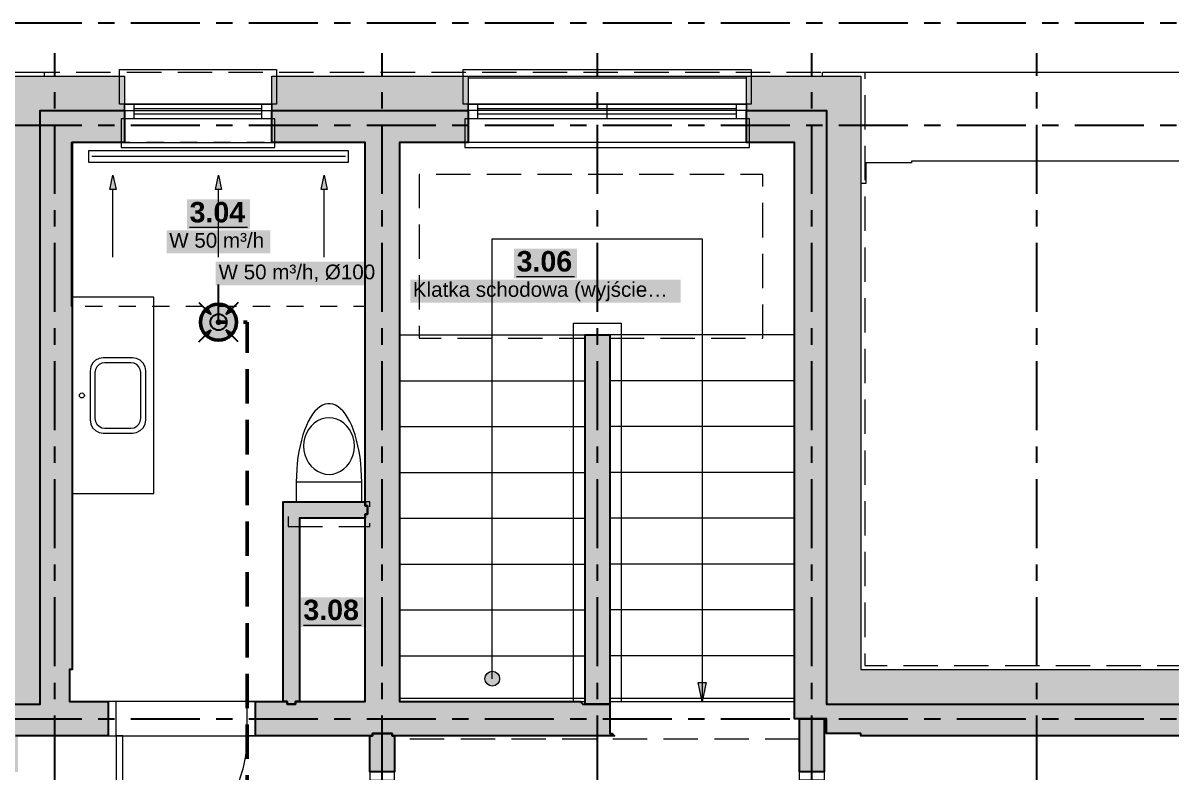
# Model space of a CAD drawing. Header units: metres. Extents: x -3.2 to 18.6, y -2.1 to 9.6.
# Drawn here: x 3.68 to 10.69, y 4.8 to 9.38 of the extents above; entities that cross this region are included whole.
import ezdxf

# ---------------------------------------------------------------- set-up
doc = ezdxf.new("R2010")
doc.units = ezdxf.units.M
for name, pattern in [('KRESKOWA', [5.25, 4.2, -1.05]), ('KRESKOWA_DROBNA', [3.15, 2.1, -1.05]), ('PUNKTOWA', [10.5, 8.4, -1.05, 0, -1.05])]:
    doc.linetypes.add(name, pattern=pattern)
doc.layers.add('A-MASKA', color=7, linetype='Continuous', lineweight=18)
doc.layers.add('S-OPISY', color=2, linetype='Continuous', lineweight=25)
for name, color, linetype, lineweight, true_color in [('I-OSIE', 8, 'PUNKTOWA', 18, 0x7a7a7a), ('I-PODKLAD', 8, 'Continuous', 18, 0x9a9a9a), ('I-PODKLAD-SCIANY', 8, 'Continuous', 25, 0x6e6e6e), ('I-PODKLAD-WYPELN', 254, 'Continuous', 18, 0xe6e6e6), ('I-POMIESZCZENIA', 8, 'Continuous', 25, 0x4a4a4a), ('S-WENT', 3, 'Continuous', 35, 0x008a00)]:
    doc.layers.add(name, color=color, linetype=linetype, lineweight=lineweight, true_color=true_color)
doc.styles.add('PL_ARIAL', font='arial.ttf')
doc.styles.add('PL_ARIAL_B', font='arialbd.ttf')

msp = doc.modelspace()

# ---------------------------------------------------------------- hatches: boundary and pattern name
at = {"layer": 'A-MASKA', "true_color": 0xffffff}
for points in [[(4.6832, 8.1145), (5.0668, 8.1145), (5.0668, 8.297), (4.6832, 8.297)], [(4.5584, 7.9677), (5.1916, 7.9677), (5.1916, 8.1075), (4.5584, 8.1075)], [(6.6812, 7.8144), (7.0648, 7.8144), (7.0648, 7.9969), (6.6812, 7.9969)], [(4.8575, 7.772), (5.8885, 7.772), (5.8885, 7.9168), (4.8575, 7.9168)], [(6.0474, 7.6676), (7.6986, 7.6676), (7.6986, 7.8074), (6.0474, 7.8074)], [(5.3782, 5.685), (5.7618, 5.685), (5.7618, 5.8675), (5.3782, 5.8675)]]:
    msp.add_hatch(color=7, dxfattribs=at).paths.add_polyline_path(points)
at = {"layer": 'I-PODKLAD-WYPELN', "true_color": 0xe4e4e4}
h = msp.add_hatch(color=7, dxfattribs=at)
h.paths.add_polyline_path([(-0.86, 4.985), (-0.86, 4.985), (-0.86, 3.7), (-0.86, 3.7), (-0.86, 3.7), (-0.885, 3.7), (-0.885, 3.7), (-0.885, 3.7), (-0.885, 3.7), (-1.1, 3.7), (-1.1, 3.7), (-1.1, 3.7), (-1.1, 3.7), (-1.1, 3.7), (-1.1, 3.7), (-1.1, 3.7), (-1.1, 3.7), (-1.296, 3.7), (-1.296, 3.7), (-1.296, 3.7), (-1.296, 3.7), (-1.3, 3.7), (-1.3, 5.425), (-1.3, 5.425), (-1.3, 5.425), (-1.3, 5.425), (3.575, 5.425), (3.575, 9.05), (4.3, 9.05), (4.3, 8.84), (4.3, 8.645), (3.98, 8.645), (3.98, 5.425), (3.965, 5.425), (3.965, 5.425), (3.965, 5.425), (3.965, 5.425), (3.965, 5.425), (3.965, 5.425), (3.965, 5.425), (3.965, 5.425), (3.965, 5.425), (3.965, 5.425), (3.965, 5.425), (3.965, 5.23), (3.965, 5.23), (3.965, 5.23), (3.965, 5.23), (3.965, 5.23), (4.2, 5.23), (4.2, 5.23), (4.2, 5.23), (4.2, 5.23), (4.2, 5.23), (4.2, 5.035), (4.2, 5.035), (4.2, 5.035), (4.2, 5.02), (4.2, 5.02), (4.2, 5.02), (3.875, 5.02), (3.875, 5.02), (3.875, 5.02), (3.875, 5.02), (3.875, 5.02), (3.65, 5.02), (3.65, 5.02), (3.65, 5.02), (3.65, 4.8), (3.65, 4.8), (3.65, 4.8), (3.635, 4.8), (3.635, 4.8), (3.635, 4.8), (3.635, 4.8), (3.5, 4.8), (3.5, 4.8), (3.5, 4.8), (3.5, 4.8), (3.5, 4.8), (3.5, 5.02), (3.5, 5.02), (3.5, 5.02), (3.5, 5.02), (3.5, 5.02), (-0.895, 5.02), (-0.895, 5.02), (-0.895, 5.02), (-0.8975, 5.0225), (-0.885, 5.01), (-0.885, 5.01), (-0.885, 5.01), (-0.86, 4.985)])
h.paths.add_polyline_path([(3.875, 5.215), (3.875, 5.215), (3.875, 5.215), (3.875, 5.215), (3.875, 5.215), (3.875, 5.215), (3.875, 5.215), (3.875, 5.215)], flags=0)
h.paths.add_polyline_path([(3.875, 5.035), (3.875, 5.035), (3.875, 5.035)], flags=0)
h.paths.add_polyline_path([(-1.1, 5.225), (-1.1, 5.225), (-1.1, 5.225), (-1.1, 5.215), (-1.1, 5.215), (-1.1, 5.215), (-1.1, 5.215), (-1.1, 5.215), (-1.09, 5.215), (-1.09, 5.215), (-1.09, 5.215)], flags=0)
h.paths.add_polyline_path([(-0.9, 5.215), (-0.9, 5.215), (-0.9, 5.215), (-0.9, 5.215), (-0.9, 5.215), (-0.9, 5.215), (-0.9, 5.215), (-0.9, 5.215)], flags=0)
h.paths.add_polyline_path([(-1.296, 5.421), (-1.296, 5.421), (-1.296, 5.421), (-1.296, 5.421), (-1.29, 5.415)], flags=0)
h.paths.add_polyline_path([(-1.2129, 5.3379), (-1.116, 5.241), (-1.1004, 5.2254), (-1.29, 5.415)], flags=0)
h.paths.add_polyline_path([(3.785, 5.425), (3.785, 5.425), (3.785, 5.425), (3.785, 5.425)], flags=0)
h.paths.add_polyline_path([(3.785, 5.215), (3.785, 5.215), (3.785, 5.215), (3.785, 5.215)], flags=0)
h = msp.add_hatch(color=7, dxfattribs=at)
h.paths.add_polyline_path([(5.1, 5.02), (5.1, 5.035), (5.1, 5.035), (5.1, 5.035), (5.1, 5.035), (5.1, 5.23), (5.1, 5.23), (5.1, 5.23), (5.1, 5.23), (5.1, 5.23), (5.27, 5.23), (5.27, 6.45), (5.77, 6.45), (5.77, 8.645), (5.77, 8.645), (5.77, 8.645), (5.77, 8.645), (5.77, 8.645), (5.2, 8.645), (5.2, 8.84), (5.2, 9.05), (6.4, 9.05), (6.4, 8.84), (6.4, 8.645), (5.98, 8.645), (5.98, 8.645), (5.98, 8.645), (5.98, 5.23), (5.98, 5.23), (5.98, 5.23), (7.085, 5.23), (7.085, 5.23), (7.085, 5.23), (7.085, 5.23), (7.085, 5.23), (7.1, 5.215), (7.1, 5.215), (7.1, 5.215), (7.1, 5.215), (7.1, 5.215), (7.1, 5.215), (7.1, 5.215), (7.1, 5.215), (7.1, 5.215), (7.1, 5.215), (7.1, 5.215), (7.1, 5.215), (7.115, 5.215), (7.115, 7.47), (7.265, 7.47), (7.265, 5.215), (7.265, 5.215), (7.265, 5.215), (7.265, 5.215), (7.265, 5.215), (7.265, 5.215), (7.265, 5.035), (7.265, 5.035), (7.265, 5.035), (7.265, 5.035), (7.265, 5.035), (7.265, 5.035), (7.265, 5.035), (7.265, 5.035), (7.265, 5.035), (7.265, 5.035), (7.265, 5.035), (7.265, 5.035), (7.265, 5.035), (7.265, 5.035), (7.265, 5.035), (7.265, 5.035), (7.265, 5.035), (7.28, 5.035), (7.28, 5.035), (7.28, 5.035), (7.295, 5.02), (7.295, 5.02), (7.295, 5.02), (5.95, 5.02), (5.95, 5.02), (5.95, 5.02), (5.95, 4.8), (5.95, 4.8), (5.95, 4.8), (5.935, 4.8), (5.935, 4.8), (5.935, 4.8), (5.935, 4.8), (5.8, 4.8), (5.8, 4.8), (5.8, 4.8), (5.8, 4.8), (5.8, 4.8), (5.8, 5.02), (5.8, 5.02), (5.8, 5.02), (5.8, 5.02), (5.8, 5.02), (5.1, 5.02), (5.1, 5.02)])
h.paths.add_polyline_path([(5.77, 5.23), (5.77, 5.23), (5.77, 6.35), (5.37, 6.35), (5.37, 5.23), (5.77, 5.23), (5.77, 5.23), (5.77, 5.23)], flags=0)
h = msp.add_hatch(color=7, dxfattribs=at)
h.paths.add_polyline_path([(8.8, 5.02), (8.8, 5.02), (8.8, 5.035), (8.8, 5.035), (8.8, 5.035), (8.8, 5.035), (8.8, 5.035), (8.8, 5.035), (8.8, 5.035), (8.8, 5.035), (8.8, 5.035), (8.8, 5.035), (8.8, 5.035), (8.8, 5.035), (8.8, 5.035), (8.8, 5.035), (8.8, 5.035), (8.8, 5.035), (8.8, 5.035), (8.59, 5.035), (8.59, 5.035), (8.59, 5.035), (8.59, 5.125), (8.59, 5.125), (8.59, 5.125), (8.575, 5.125), (8.575, 4.8), (8.56, 4.8), (8.425, 4.8), (8.425, 5.125), (8.395, 5.125), (8.395, 5.125), (8.395, 5.125), (8.395, 8.645), (8.395, 8.645), (8.395, 8.645), (8.395, 8.645), (8.1, 8.645), (8.1, 8.84), (8.1, 9.05), (8.8, 9.05), (8.8, 5.425), (8.8, 5.425), (8.8, 5.425), (12.3, 5.425), (12.3, 5.425), (12.3, 5.425), (12.3, 5.425), (12.3, 3.1), (12.29, 3.1), (12.09, 3.1), (12.09, 3.1), (12.09, 3.1), (12.09, 3.1), (11.895, 3.1), (11.895, 3.1), (11.895, 3.1), (11.895, 5.02), (11.895, 5.02), (11.895, 5.02), (11.895, 5.02), (11.895, 5.02), (11.895, 5.02), (8.8, 5.02)])
h.paths.add_polyline_path([(11.91, 5.215), (11.91, 5.215), (11.91, 5.215), (11.91, 5.215), (11.91, 5.215)], flags=0)
h.paths.add_polyline_path([(12.09, 5.215), (12.09, 5.215), (12.09, 5.215), (12.09, 5.215), (12.09, 5.215), (12.09, 5.215)], flags=0)
h.paths.add_polyline_path([(8.59, 5.215), (8.59, 5.215), (8.59, 5.215), (8.59, 5.215)], flags=0)
h.paths.add_polyline_path([(8.8, 5.215), (8.8, 5.215), (8.8, 5.215), (8.8, 5.215)], flags=0)
h.paths.add_polyline_path([(8.41, 8.66), (8.41, 8.66), (8.41, 8.66), (8.41, 8.66)], flags=0)
h.paths.add_polyline_path([(8.59, 8.66), (8.59, 8.66), (8.59, 8.66), (8.59, 8.66)], flags=0)
at = {"layer": 'I-PODKLAD-WYPELN', "true_color": 0xcfcfcf}
for points in [[(4.23, 8.445), (4.2487, 8.357), (4.2113, 8.357)], [(4.875, 8.445), (4.8937, 8.357), (4.8563, 8.357)], [(5.52, 8.445), (5.5387, 8.357), (5.5013, 8.357)], [(7.83, 5.2301), (7.8051, 5.3475), (7.8549, 5.3475)]]:
    msp.add_hatch(color=7, dxfattribs=at).paths.add_polyline_path(points)
at = {"layer": 'I-PODKLAD-WYPELN', "true_color": 0xffffff}
msp.add_hatch(color=7, dxfattribs=at).paths.add_polyline_path([(6.5925, 5.37), (6.5923, 5.3656), (6.5916, 5.3612), (6.5906, 5.3569), (6.5891, 5.3528), (6.5872, 5.3488), (6.5849, 5.345), (6.5823, 5.3415), (6.5793, 5.3382), (6.576, 5.3352), (6.5725, 5.3326), (6.5687, 5.3303), (6.5647, 5.3284), (6.5606, 5.3269), (6.5563, 5.3259), (6.5519, 5.3252), (6.5475, 5.325), (6.5431, 5.3252), (6.5387, 5.3259), (6.5344, 5.3269), (6.5303, 5.3284), (6.5263, 5.3303), (6.5225, 5.3326), (6.519, 5.3352), (6.5157, 5.3382), (6.5127, 5.3415), (6.5101, 5.345), (6.5078, 5.3488), (6.5059, 5.3528), (6.5044, 5.3569), (6.5034, 5.3612), (6.5027, 5.3656), (6.5025, 5.37), (6.5027, 5.3744), (6.5034, 5.3788), (6.5044, 5.3831), (6.5059, 5.3872), (6.5078, 5.3912), (6.5101, 5.395), (6.5127, 5.3985), (6.5157, 5.4018), (6.519, 5.4048), (6.5225, 5.4074), (6.5263, 5.4097), (6.5303, 5.4116), (6.5344, 5.4131), (6.5387, 5.4141), (6.5431, 5.4148), (6.5475, 5.415), (6.5519, 5.4148), (6.5563, 5.4141), (6.5606, 5.4131), (6.5647, 5.4116), (6.5687, 5.4097), (6.5725, 5.4074), (6.576, 5.4048), (6.5793, 5.4018), (6.5823, 5.3985), (6.5849, 5.395), (6.5872, 5.3912), (6.5891, 5.3872), (6.5906, 5.3831), (6.5916, 5.3788), (6.5923, 5.3744)])
at = {"layer": 'S-OPISY', "true_color": 0x000000}
msp.add_hatch(color=7, dxfattribs=at).paths.add_polyline_path([(4.8925, 7.5475), (4.8919, 7.552), (4.8902, 7.5563), (4.8874, 7.5599), (4.8838, 7.5627), (4.8795, 7.5644), (4.875, 7.565), (4.8705, 7.5644), (4.8662, 7.5627), (4.8626, 7.5599), (4.8598, 7.5563), (4.8581, 7.552), (4.8575, 7.5475), (4.8581, 7.543), (4.8598, 7.5388), (4.8626, 7.5351), (4.8662, 7.5323), (4.8705, 7.5306), (4.875, 7.53), (4.8795, 7.5306), (4.8838, 7.5323), (4.8874, 7.5351), (4.8902, 7.5388), (4.8919, 7.543)])
at = {"layer": 'S-WENT', "true_color": 0xffffff}
msp.add_hatch(color=7, dxfattribs=at).paths.add_polyline_path([(4.985, 7.5475), (4.9833, 7.5666), (4.9784, 7.5851), (4.9703, 7.6025), (4.9593, 7.6182), (4.9457, 7.6318), (4.93, 7.6428), (4.9126, 7.6509), (4.8941, 7.6558), (4.875, 7.6575), (4.8559, 7.6558), (4.8374, 7.6509), (4.82, 7.6428), (4.8043, 7.6318), (4.7907, 7.6182), (4.7797, 7.6025), (4.7716, 7.5851), (4.7667, 7.5666), (4.765, 7.5475), (4.7667, 7.5284), (4.7716, 7.5099), (4.7797, 7.4925), (4.7907, 7.4768), (4.8043, 7.4632), (4.82, 7.4522), (4.8374, 7.4441), (4.8559, 7.4392), (4.875, 7.4375), (4.8941, 7.4392), (4.9126, 7.4441), (4.93, 7.4522), (4.9457, 7.4632), (4.9593, 7.4768), (4.9703, 7.4925), (4.9784, 7.5099), (4.9833, 7.5284)])
at = {"layer": 'S-WENT', "true_color": 0x000000}
for points in [[(4.8283, 7.5942), (4.7846, 7.6184), (4.8041, 7.6379)], [(4.9217, 7.5942), (4.9459, 7.6379), (4.9654, 7.6184)], [(4.8283, 7.5008), (4.8041, 7.4571), (4.7846, 7.4766)], [(4.9217, 7.5008), (4.9654, 7.4766), (4.9459, 7.4571)]]:
    msp.add_hatch(color=7, dxfattribs=at).paths.add_polyline_path(points)

# ---------------------------------------------------------------- linework, layer by layer
at = {"layer": 'I-OSIE', "linetype": 'PUNKTOWA', "lineweight": 25, "ltscale": 0.050116, "flags": 128}
for points in [[(-2.87, 9.375), (16.4949, 9.375)], [(-2.87, 8.75), (16.4949, 8.75)], [(-2.87, 5.125), (16.4949, 5.125)]]:
    msp.add_lwpolyline(points, dxfattribs=at)
at = {"layer": 'I-OSIE', "linetype": 'PUNKTOWA', "lineweight": 25, "ltscale": 0.050183, "flags": 128}
for points in [[(3.875, -1.77), (3.875, 9.19)], [(5.875, -1.77), (5.875, 9.19)], [(7.19, -1.77), (7.19, 9.19)], [(8.5, -1.77), (8.5, 9.19)], [(9.875, -1.77), (9.875, 9.19)]]:
    msp.add_lwpolyline(points, dxfattribs=at)
at = {"layer": 'I-PODKLAD', "linetype": 'KRESKOWA', "lineweight": 13, "ltscale": 0.05, "flags": 128}
for points in [[(-1.335, 5.4255), (-1.335, 5.45), (3.55, 5.45), (3.55, 9.075), (8.825, 9.075), (8.825, 5.45), (12.325, 5.45), (12.325, 5.4255)], [(7.2655, 7.45), (8.2, 7.45), (8.2, 8.45), (6.1, 8.45), (6.1, 7.45), (7.1145, 7.45)], [(5.9805, 5.25), (7.1145, 5.25)], [(7.2655, 5.25), (8.3945, 5.25)], [(8.4245, 5), (5.9505, 5)]]:
    msp.add_lwpolyline(points, dxfattribs=at)
at = {"layer": 'I-PODKLAD', "lineweight": 13, "ltscale": 0.05}
for points in [[(-0.325, 5.4255), (-0.325, 9.075), (3.81, 9.075), (3.81, 9.0505)], [(6.4005, 9.05), (8.0995, 9.05)], [(8.565, 9.0505), (8.565, 9.075), (12.325, 9.075), (12.325, 5.19), (12.3005, 5.19)], [(6.4005, 9.04), (8.0995, 9.04)], [(4.3005, 8.84), (5.1995, 8.84)], [(8.0995, 8.84), (6.4005, 8.84)], [(4.3005, 8.645), (5.1995, 8.645)], [(8.0995, 8.645), (6.4005, 8.645)], [(11.645, 5.4255), (11.645, 5.455), (11.77, 5.455), (11.77, 5.735), (11.78, 5.735), (11.78, 8.53), (9.11, 8.53), (9.11, 8.52), (8.83, 8.52), (8.83, 8.395), (8.8005, 8.395)], [(6.5475, 5.37), (6.5475, 7.47), (6.5475, 8.0575), (7.83, 8.0575), (7.83, 7.47), (7.83, 5.2301)], [(7.044, 7.47), (7.044, 7.541)], [(7.044, 7.541), (7.336, 7.541)], [(7.336, 7.541), (7.336, 7.47)], [(5.9801, 7.47), (7.1149, 7.47)], [(7.044, 5.2301), (7.044, 7.47)], [(8.3949, 7.47), (7.2651, 7.47)], [(7.336, 7.47), (7.336, 5.23)], [(5.9801, 7.19), (7.1149, 7.19)], [(8.3949, 7.19), (7.2651, 7.19)], [(5.9801, 6.91), (7.1149, 6.91)], [(8.3949, 6.91), (7.2651, 6.91)], [(5.9801, 6.63), (7.1149, 6.63)], [(8.3949, 6.63), (7.2651, 6.63)], [(5.9801, 6.35), (7.1149, 6.35)], [(8.3949, 6.35), (7.2651, 6.35)], [(5.9801, 6.07), (7.1149, 6.07)], [(8.3949, 6.07), (7.2651, 6.07)], [(5.9801, 5.79), (7.1149, 5.79)], [(8.3949, 5.79), (7.2651, 5.79)], [(5.9801, 5.51), (7.1149, 5.51)], [(8.3949, 5.51), (7.2651, 5.51)], [(5.0995, 5.23), (4.2005, 5.23)], [(5.9805, 5.25), (7.1145, 5.25)], [(7.0857, 5.23), (7.1145, 5.23)], [(7.2655, 5.25), (8.3945, 5.25)], [(7.2655, 5.23), (8.3945, 5.23)], [(4.2005, 5.02), (5.0995, 5.02)]]:
    msp.add_lwpolyline(points, dxfattribs=at)
at = {"layer": 'I-PODKLAD', "lineweight": 18, "ltscale": 0.05}
for points in [[(5.23, 8.88), (4.27, 8.88), (4.27, 9.09), (5.23, 9.09)], [(8.13, 8.88), (6.37, 8.88), (6.37, 9.09), (8.13, 9.09)], [(5.2, 8.79), (4.3, 8.79), (4.3, 8.88), (5.2, 8.88)], [(8.1, 8.79), (6.4, 8.79), (6.4, 8.88), (8.1, 8.88)], [(5.22, 8.79), (4.28, 8.79), (4.28, 8.615), (5.22, 8.615)], [(8.12, 8.79), (6.38, 8.79), (6.38, 8.615), (8.12, 8.615)], [(3.985, 8.645), (3.975, 8.645), (3.975, 7.645), (3.985, 7.645)], [(5.67, 8.595), (4.08, 8.595), (4.08, 8.525), (5.67, 8.525)], [(4.23, 8.445), (4.2487, 8.357), (4.2113, 8.357)], [(4.875, 8.445), (4.8937, 8.357), (4.8563, 8.357)], [(5.52, 8.445), (5.5387, 8.357), (5.5013, 8.357)], [(3.98, 7.7), (3.98, 6.5), (4.48, 6.5), (4.48, 7.7)], [(4.09, 6.95), (4.0939, 6.9253), (4.1053, 6.903), (4.123, 6.8853), (4.1453, 6.8739), (4.17, 6.87), (4.35, 6.87), (4.3747, 6.8739), (4.397, 6.8853), (4.4147, 6.903), (4.4261, 6.9253), (4.43, 6.95), (4.43, 7.25), (4.4261, 7.2747), (4.4147, 7.297), (4.397, 7.3147), (4.3747, 7.3261), (4.35, 7.33), (4.17, 7.33), (4.1453, 7.3261), (4.123, 7.3147), (4.1053, 7.297), (4.0939, 7.2747), (4.09, 7.25)], [(4.12, 6.96), (4.1229, 6.9415), (4.1315, 6.9247), (4.1447, 6.9115), (4.1615, 6.9029), (4.18, 6.9), (4.34, 6.9), (4.3585, 6.9029), (4.3753, 6.9115), (4.3885, 6.9247), (4.3971, 6.9415), (4.4, 6.96), (4.4, 7.24), (4.3971, 7.2585), (4.3885, 7.2753), (4.3753, 7.2885), (4.3585, 7.2971), (4.34, 7.3), (4.18, 7.3), (4.1615, 7.2971), (4.1447, 7.2885), (4.1315, 7.2753), (4.1229, 7.2585), (4.12, 7.24)], [(5.705, 6.7908), (5.7031, 6.8178), (5.6974, 6.8442), (5.6881, 6.8692), (5.6754, 6.8924), (5.6596, 6.913), (5.6411, 6.9306), (5.6204, 6.9448), (5.5979, 6.9551), (5.5742, 6.9615), (5.55, 6.9636), (5.5258, 6.9615), (5.5021, 6.9551), (5.4796, 6.9448), (5.4589, 6.9306), (5.4404, 6.913), (5.4246, 6.8924), (5.4119, 6.8692), (5.4026, 6.8442), (5.3969, 6.8178), (5.395, 6.7908), (5.3969, 6.7638), (5.4026, 6.7374), (5.4119, 6.7124), (5.4246, 6.6892), (5.4404, 6.6686), (5.4589, 6.651), (5.4796, 6.6368), (5.5021, 6.6265), (5.5258, 6.6201), (5.55, 6.618), (5.5742, 6.6201), (5.5979, 6.6265), (5.6204, 6.6368), (5.6411, 6.651), (5.6596, 6.6686), (5.6754, 6.6892), (5.6881, 6.7124), (5.6974, 6.7374), (5.7031, 6.7638)], [(5.35, 6.45), (5.75, 6.45), (5.75, 6.57), (5.35, 6.57)], [(4.2, 5.02), (4.25, 5.02), (4.25, 5.23), (4.2, 5.23)], [(5.1, 5.02), (5.05, 5.02), (5.05, 5.23), (5.1, 5.23)], [(4.25, 5.02), (4.25, 4.22), (4.29, 4.22), (4.29, 5.02)], [(5.8, 4.8), (5.8, 4.75), (5.95, 4.75), (5.95, 4.8)], [(8.575, 4.8), (8.575, 4.75), (8.425, 4.75), (8.425, 4.8)]]:
    msp.add_lwpolyline(points, close=True, dxfattribs=at)
for points in [[(4.36, 8.79), (4.36, 8.88)], [(5.14, 8.8512), (4.36, 8.8512)], [(5.14, 8.79), (5.14, 8.88)], [(6.46, 8.79), (6.46, 8.88)], [(8.04, 8.8512), (6.46, 8.8512)], [(7.25, 8.79), (7.25, 8.88)], [(8.04, 8.79), (8.04, 8.88)], [(5.14, 8.8188), (4.36, 8.8188)], [(8.04, 8.8188), (6.46, 8.8188)], [(5.65, 8.56), (4.1, 8.56)], [(4.23, 7.945), (4.23, 8.355)], [(4.875, 7.945), (4.875, 8.355)], [(5.52, 7.945), (5.52, 8.355)], [(5.75, 6.57), (5.7494, 6.6086), (5.7474, 6.647), (5.7442, 6.6849), (5.7397, 6.722), (5.734, 6.7581), (5.7271, 6.7931), (5.719, 6.8265), (5.7099, 6.8584), (5.6997, 6.8883), (5.6885, 6.9162), (5.6765, 6.9418), (5.6636, 6.965), (5.65, 6.9857), (5.6357, 7.0037), (5.6209, 7.0188), (5.6056, 7.031), (5.59, 7.0403), (5.5741, 7.0465), (5.5581, 7.0496), (5.5419, 7.0496), (5.5259, 7.0465), (5.51, 7.0403), (5.4944, 7.031), (5.4791, 7.0188), (5.4643, 7.0037), (5.45, 6.9857), (5.4364, 6.965), (5.4235, 6.9418), (5.4115, 6.9162), (5.4003, 6.8883), (5.3901, 6.8584), (5.381, 6.8265), (5.3729, 6.7931), (5.366, 6.7581), (5.3603, 6.722), (5.3558, 6.6849), (5.3526, 6.647), (5.3506, 6.6086), (5.35, 6.57)]]:
    msp.add_lwpolyline(points, dxfattribs=at)
at = {"layer": 'I-PODKLAD', "linetype": 'KRESKOWA_DROBNA', "lineweight": 18, "ltscale": 0.05, "flags": 128}
msp.add_lwpolyline([(5.77, 8.645), (3.98, 8.645), (3.98, 7.645), (5.77, 7.645)], close=True, dxfattribs=at)
at = {"layer": 'I-PODKLAD', "linetype": 'KRESKOWA', "lineweight": 18, "ltscale": 0.05, "flags": 128}
msp.add_lwpolyline([(5.3, 6.3), (5.8, 6.3), (5.8, 6.45), (5.3, 6.45)], close=True, dxfattribs=at)
at = {"layer": 'I-PODKLAD', "lineweight": 13, "ltscale": 0.05}
msp.add_lwpolyline([(7.83, 5.2301), (7.8051, 5.3475), (7.8549, 5.3475)], close=True, dxfattribs=at)
for centre, radius in [((4.04, 7.1), 0.015), ((6.5475, 5.37), 0.045)]:
    msp.add_circle(centre, radius, dxfattribs=at)
msp.add_arc((4.25, 5.02), 0.8, -90, 0, dxfattribs=at)
at = {"layer": 'I-PODKLAD-SCIANY', "lineweight": 13, "ltscale": 0.05}
for points in [[(3.575, 9.05), (4.3, 9.05), (4.3, 9.05), (4.3, 9.05), (4.3, 8.84), (4.3, 8.84), (4.3, 8.84), (3.785, 8.84), (3.785, 8.84), (3.785, 8.84), (3.785, 8.84), (3.785, 8.84), (3.785, 8.84), (3.785, 8.84), (3.785, 8.84), (3.785, 8.84), (3.785, 8.84), (3.785, 8.84), (3.785, 8.84), (3.785, 8.84), (3.785, 8.84), (3.785, 8.84), (3.785, 8.84), (3.785, 8.84), (3.785, 5.215), (3.785, 5.215), (3.785, 5.215), (-1.09, 5.215)], [(12.09, 5.215), (8.59, 5.215), (8.59, 5.215), (8.59, 5.215), (8.59, 8.84), (8.59, 8.84), (8.59, 8.84), (8.59, 8.84), (8.59, 8.84), (8.59, 8.84), (8.59, 8.84), (8.59, 8.84), (8.59, 8.84), (8.59, 8.84), (8.59, 8.84), (8.59, 8.84), (8.59, 8.84), (8.59, 8.84), (8.59, 8.84), (8.59, 8.84), (8.59, 8.84), (8.1, 8.84), (8.1, 8.84), (8.1, 8.84), (8.1, 9.05), (8.1, 9.05), (8.1, 9.05), (8.8, 9.05), (8.8, 9.05), (8.8, 9.05), (8.8, 5.425), (8.8, 5.425), (8.8, 5.425), (8.8, 5.425), (8.8, 5.425), (8.8, 5.425), (8.8, 5.425), (8.8, 5.425), (8.8, 5.425), (8.8, 5.425), (8.8, 5.425), (8.8, 5.425), (8.8, 5.425), (8.8, 5.425), (8.8, 5.425), (8.8, 5.425), (8.8, 5.425), (12.3, 5.425)]]:
    msp.add_lwpolyline(points, dxfattribs=at)
msp.add_lwpolyline([(5.2, 8.84), (5.2, 8.84), (5.2, 9.05), (5.2, 9.05), (5.2, 9.05), (6.4, 9.05), (6.4, 9.05), (6.4, 9.05), (6.4, 8.84), (6.4, 8.84), (6.4, 8.84), (5.2, 8.84)], close=True, dxfattribs=at)
at = {"layer": 'I-PODKLAD-SCIANY', "lineweight": 25, "ltscale": 0.05}
for points in [[(-0.9, 5.215), (3.785, 5.215), (3.785, 5.215), (3.785, 5.215), (3.785, 5.215), (3.785, 5.215), (3.785, 5.215), (3.785, 5.215), (3.785, 5.215), (3.785, 5.215), (3.785, 5.215), (3.785, 5.215), (3.785, 5.215), (3.785, 5.215), (3.785, 5.215), (3.785, 5.215), (3.785, 5.215), (3.785, 5.215), (3.785, 8.84), (3.785, 8.84), (3.785, 8.84), (4.3, 8.84), (4.3, 8.84), (4.3, 8.84), (4.3, 8.645), (4.3, 8.645), (4.3, 8.645), (3.98, 8.645), (3.98, 8.645), (3.98, 8.645), (3.98, 8.645), (3.98, 8.645), (3.98, 8.645), (3.98, 8.645), (3.98, 8.645), (3.98, 8.645), (3.98, 8.645), (3.98, 8.645), (3.98, 8.645), (3.98, 8.645), (3.98, 8.645), (3.98, 8.645), (3.98, 8.645), (3.98, 8.645), (3.98, 5.425), (3.98, 5.425), (3.98, 5.425), (3.965, 5.425), (3.965, 5.425), (3.965, 5.425), (3.965, 5.425), (3.965, 5.425), (3.965, 5.425), (3.965, 5.425), (3.965, 5.425), (3.965, 5.425), (3.965, 5.425), (3.965, 5.425), (3.965, 5.425), (3.965, 5.425), (3.965, 5.425), (3.965, 5.425), (3.965, 5.425), (3.965, 5.425), (3.965, 5.23), (3.965, 5.23), (3.965, 5.23), (3.965, 5.23), (3.965, 5.23), (3.965, 5.23), (3.965, 5.23), (3.965, 5.23), (3.965, 5.23), (3.965, 5.23), (3.965, 5.23), (3.965, 5.23), (3.965, 5.23), (3.965, 5.23), (3.965, 5.23), (3.965, 5.23), (3.965, 5.23), (4.2, 5.23), (4.2, 5.23), (4.2, 5.23), (4.2, 5.23), (4.2, 5.23), (4.2, 5.02), (4.2, 5.02), (4.2, 5.02), (3.635, 5.02)], [(11.895, 5.02), (8.8, 5.02), (8.8, 5.02), (8.8, 5.02), (8.8, 5.02), (8.8, 5.035), (8.8, 5.035), (8.8, 5.035), (8.8, 5.035), (8.8, 5.035), (8.8, 5.035), (8.8, 5.035), (8.8, 5.035), (8.8, 5.035), (8.8, 5.035), (8.8, 5.035), (8.8, 5.035), (8.8, 5.035), (8.8, 5.035), (8.8, 5.035), (8.8, 5.035), (8.8, 5.035), (8.59, 5.035), (8.59, 5.035), (8.59, 5.035), (8.59, 5.035), (8.59, 5.125), (8.59, 5.125), (8.59, 5.125), (8.59, 5.125), (8.59, 5.125), (8.59, 5.125), (8.59, 5.125), (8.59, 5.125), (8.59, 5.125), (8.59, 5.125), (8.59, 5.125), (8.59, 5.125), (8.59, 5.125), (8.59, 5.125), (8.59, 5.125), (8.59, 5.125), (8.59, 5.125), (8.395, 5.125), (8.395, 5.125), (8.395, 5.125), (8.395, 5.125), (8.395, 8.645), (8.395, 8.645), (8.395, 8.645), (8.395, 8.645), (8.395, 8.645), (8.395, 8.645), (8.395, 8.645), (8.395, 8.645), (8.395, 8.645), (8.395, 8.645), (8.395, 8.645), (8.395, 8.645), (8.395, 8.645), (8.395, 8.645), (8.395, 8.645), (8.395, 8.645), (8.395, 8.645), (8.1, 8.645), (8.1, 8.645), (8.1, 8.645), (8.1, 8.84), (8.1, 8.84), (8.1, 8.84), (8.59, 8.84), (8.59, 8.84), (8.59, 8.84), (8.59, 5.215), (8.59, 5.215), (8.59, 5.215), (8.59, 5.215), (8.59, 5.215), (8.59, 5.215), (8.59, 5.215), (8.59, 5.215), (8.59, 5.215), (8.59, 5.215), (8.59, 5.215), (8.59, 5.215), (8.59, 5.215), (8.59, 5.215), (8.59, 5.215), (8.59, 5.215), (8.59, 5.215), (12.09, 5.215)]]:
    msp.add_lwpolyline(points, dxfattribs=at)
for points in [[(5.1, 5.035), (5.1, 5.23), (5.1, 5.23), (5.1, 5.23), (5.1, 5.23), (5.1, 5.23), (5.295, 5.23), (5.295, 5.23), (5.295, 5.23), (5.295, 5.23), (5.295, 5.23), (5.295, 5.215), (5.295, 5.215), (5.295, 5.215), (5.295, 5.215), (5.295, 5.215), (5.295, 5.215), (5.295, 5.215), (5.295, 5.215), (5.295, 5.215), (5.295, 5.215), (5.295, 5.215), (5.295, 5.215), (5.295, 5.215), (5.295, 5.215), (5.295, 5.215), (5.295, 5.215), (5.295, 5.215), (5.345, 5.215), (5.345, 5.215), (5.345, 5.215), (5.345, 5.215), (5.345, 5.215), (5.345, 5.215), (5.345, 5.215), (5.345, 5.215), (5.345, 5.215), (5.345, 5.215), (5.345, 5.215), (5.345, 5.215), (5.345, 5.215), (5.345, 5.215), (5.345, 5.215), (5.345, 5.215), (5.345, 5.215), (5.345, 5.23), (5.345, 5.23), (5.345, 5.23), (5.345, 5.23), (5.345, 5.23), (5.77, 5.23), (5.77, 5.23), (5.77, 5.23), (5.77, 5.23), (5.77, 5.23), (5.77, 5.23), (5.77, 5.23), (5.77, 5.23), (5.77, 5.23), (5.77, 5.23), (5.77, 5.23), (5.77, 5.23), (5.77, 5.23), (5.77, 5.23), (5.77, 5.23), (5.77, 5.23), (5.77, 5.23), (5.77, 6.375), (5.77, 6.375), (5.77, 6.375), (5.77, 6.375), (5.77, 6.375), (5.785, 6.375), (5.785, 6.375), (5.785, 6.375), (5.785, 6.375), (5.785, 6.375), (5.785, 6.375), (5.785, 6.375), (5.785, 6.375), (5.785, 6.375), (5.785, 6.375), (5.785, 6.375), (5.785, 6.375), (5.785, 6.375), (5.785, 6.375), (5.785, 6.375), (5.785, 6.375), (5.785, 6.375), (5.785, 6.425), (5.785, 6.425), (5.785, 6.425), (5.785, 6.425), (5.785, 6.425), (5.785, 6.425), (5.785, 6.425), (5.785, 6.425), (5.785, 6.425), (5.785, 6.425), (5.785, 6.425), (5.785, 6.425), (5.785, 6.425), (5.785, 6.425), (5.785, 6.425), (5.785, 6.425), (5.785, 6.425), (5.77, 6.425), (5.77, 6.425), (5.77, 6.425), (5.77, 6.425), (5.77, 6.425), (5.77, 8.645), (5.77, 8.645), (5.77, 8.645), (5.77, 8.645), (5.77, 8.645), (5.77, 8.645), (5.77, 8.645), (5.77, 8.645), (5.77, 8.645), (5.77, 8.645), (5.77, 8.645), (5.77, 8.645), (5.77, 8.645), (5.77, 8.645), (5.77, 8.645), (5.77, 8.645), (5.77, 8.645), (5.2, 8.645), (5.2, 8.645), (5.2, 8.645), (5.2, 8.84), (5.2, 8.84), (5.2, 8.84), (6.4, 8.84), (6.4, 8.84), (6.4, 8.84), (6.4, 8.645), (6.4, 8.645), (6.4, 8.645), (5.98, 8.645), (5.98, 8.645), (5.98, 8.645), (5.98, 8.645), (5.98, 8.645), (5.98, 8.645), (5.98, 8.645), (5.98, 8.645), (5.98, 8.645), (5.98, 8.645), (5.98, 8.645), (5.98, 8.645), (5.98, 8.645), (5.98, 8.645), (5.98, 8.645), (5.98, 8.645), (5.98, 8.645), (5.98, 5.23), (5.98, 5.23), (5.98, 5.23), (5.98, 5.23), (5.98, 5.23), (5.98, 5.23), (5.98, 5.23), (5.98, 5.23), (5.98, 5.23), (5.98, 5.23), (5.98, 5.23), (5.98, 5.23), (5.98, 5.23), (5.98, 5.23), (5.98, 5.23), (5.98, 5.23), (5.98, 5.23), (7.085, 5.23), (7.085, 5.23), (7.085, 5.23), (7.085, 5.23), (7.085, 5.23), (7.1, 5.215), (7.1, 5.215), (7.1, 5.215), (7.1, 5.215), (7.1, 5.215), (7.1, 5.215), (7.1, 5.215), (7.1, 5.215), (7.1, 5.215), (7.265, 5.215), (7.265, 5.215), (7.265, 5.215), (7.265, 5.215), (7.265, 5.215), (7.265, 5.035), (7.265, 5.035), (7.265, 5.035), (7.265, 5.035), (7.265, 5.035), (7.265, 5.035), (7.265, 5.035), (7.265, 5.035), (7.265, 5.035), (7.265, 5.035), (7.265, 5.035), (7.265, 5.035), (7.265, 5.035), (7.265, 5.035), (7.265, 5.035), (7.265, 5.035), (7.265, 5.035), (7.28, 5.035), (7.28, 5.035), (7.28, 5.035), (7.295, 5.02), (7.295, 5.02), (7.295, 5.02), (7.295, 5.02), (5.935, 5.02), (5.935, 5.02), (5.935, 5.02), (5.935, 5.035), (5.935, 5.035), (5.935, 5.035), (5.935, 5.035), (5.935, 5.035), (5.935, 5.035), (5.935, 5.035), (5.935, 5.035), (5.935, 5.035), (5.935, 5.035), (5.935, 5.035), (5.935, 5.035), (5.935, 5.035), (5.935, 5.035), (5.935, 5.035), (5.935, 5.035), (5.935, 5.035), (5.815, 5.035), (5.815, 5.035), (5.815, 5.035), (5.815, 5.035), (5.815, 5.035), (5.815, 5.035), (5.815, 5.035), (5.815, 5.035), (5.815, 5.035), (5.815, 5.035), (5.815, 5.035), (5.815, 5.035), (5.815, 5.035), (5.815, 5.035), (5.815, 5.035), (5.815, 5.035), (5.815, 5.035), (5.815, 5.02), (5.815, 5.02), (5.815, 5.02), (5.1, 5.02), (5.1, 5.02), (5.1, 5.02), (5.1, 5.035)], [(7.115, 5.215), (7.115, 5.215), (7.115, 7.47), (7.115, 7.47), (7.115, 7.47), (7.265, 7.47), (7.265, 7.47), (7.265, 7.47), (7.265, 5.215), (7.265, 5.215), (7.265, 5.215), (7.115, 5.215)], [(5.27, 5.23), (5.27, 5.23), (5.27, 6.45), (5.27, 6.45), (5.27, 6.45), (5.77, 6.45), (5.77, 6.45), (5.77, 6.45), (5.77, 6.425), (5.77, 6.425), (5.77, 6.425), (5.77, 6.425), (5.77, 6.425), (5.77, 6.425), (5.77, 6.425), (5.77, 6.425), (5.77, 6.425), (5.77, 6.425), (5.77, 6.425), (5.77, 6.425), (5.77, 6.425), (5.77, 6.425), (5.77, 6.425), (5.77, 6.425), (5.77, 6.425), (5.785, 6.425), (5.785, 6.425), (5.785, 6.425), (5.785, 6.375), (5.785, 6.375), (5.785, 6.375), (5.77, 6.375), (5.77, 6.375), (5.77, 6.375), (5.77, 6.375), (5.77, 6.375), (5.77, 6.375), (5.77, 6.375), (5.77, 6.375), (5.77, 6.375), (5.77, 6.375), (5.77, 6.375), (5.77, 6.375), (5.77, 6.375), (5.77, 6.375), (5.77, 6.375), (5.77, 6.375), (5.77, 6.375), (5.77, 6.35), (5.77, 6.35), (5.77, 6.35), (5.37, 6.35), (5.37, 6.35), (5.37, 6.35), (5.37, 6.35), (5.37, 6.35), (5.37, 6.35), (5.37, 6.35), (5.37, 6.35), (5.37, 6.35), (5.37, 6.35), (5.37, 6.35), (5.37, 6.35), (5.37, 6.35), (5.37, 6.35), (5.37, 6.35), (5.37, 6.35), (5.37, 6.35), (5.37, 5.23), (5.37, 5.23), (5.37, 5.23), (5.345, 5.23), (5.345, 5.23), (5.345, 5.23), (5.345, 5.23), (5.345, 5.23), (5.345, 5.23), (5.345, 5.23), (5.345, 5.23), (5.345, 5.23), (5.345, 5.23), (5.345, 5.23), (5.345, 5.23), (5.345, 5.23), (5.345, 5.23), (5.345, 5.23), (5.345, 5.23), (5.345, 5.23), (5.345, 5.215), (5.345, 5.215), (5.345, 5.215), (5.295, 5.215), (5.295, 5.215), (5.295, 5.215), (5.295, 5.23), (5.295, 5.23), (5.295, 5.23), (5.295, 5.23), (5.295, 5.23), (5.295, 5.23), (5.295, 5.23), (5.295, 5.23), (5.295, 5.23), (5.295, 5.23), (5.295, 5.23), (5.295, 5.23), (5.295, 5.23), (5.295, 5.23), (5.295, 5.23), (5.295, 5.23), (5.295, 5.23), (5.27, 5.23)], [(8.425, 4.8), (8.425, 4.8), (8.425, 5.125), (8.425, 5.125), (8.425, 5.125), (8.575, 5.125), (8.575, 5.125), (8.575, 5.125), (8.575, 4.8), (8.575, 4.8), (8.575, 4.8), (8.425, 4.8)], [(5.8, 5.02), (5.8, 5.02), (5.8, 5.02), (5.8, 5.02), (5.8, 5.02), (5.815, 5.02), (5.815, 5.02), (5.815, 5.02), (5.815, 5.02), (5.815, 5.02), (5.815, 5.02), (5.815, 5.02), (5.815, 5.02), (5.815, 5.02), (5.815, 5.02), (5.815, 5.02), (5.815, 5.02), (5.815, 5.02), (5.815, 5.02), (5.815, 5.02), (5.815, 5.02), (5.815, 5.02), (5.815, 5.035), (5.815, 5.035), (5.815, 5.035), (5.815, 5.035), (5.815, 5.035), (5.935, 5.035), (5.935, 5.035), (5.935, 5.035), (5.935, 5.035), (5.935, 5.035), (5.935, 5.02), (5.935, 5.02), (5.935, 5.02), (5.935, 5.02), (5.935, 5.02), (5.935, 5.02), (5.935, 5.02), (5.935, 5.02), (5.935, 5.02), (5.935, 5.02), (5.935, 5.02), (5.935, 5.02), (5.935, 5.02), (5.935, 5.02), (5.935, 5.02), (5.935, 5.02), (5.935, 5.02), (5.95, 5.02), (5.95, 5.02), (5.95, 5.02), (5.95, 4.8), (5.95, 4.8), (5.95, 4.8), (5.8, 4.8), (5.8, 4.8), (5.8, 4.8), (5.8, 4.8), (5.8, 4.8)]]:
    msp.add_lwpolyline(points, close=True, dxfattribs=at)
at = {"layer": 'I-POMIESZCZENIA', "lineweight": 18, "ltscale": 0.05}
for points in [[(4.6982, 8.127), (5.0518, 8.127)], [(6.6962, 7.8269), (7.0498, 7.8269)], [(5.3932, 5.6975), (5.7468, 5.6975)]]:
    msp.add_lwpolyline(points, dxfattribs=at)
at = {"layer": 'S-OPISY', "lineweight": 25, "ltscale": 0.05}
msp.add_lwpolyline([(4.875, 7.5475), (4.875, 7.7778)], dxfattribs=at)
at = {"layer": 'S-WENT', "linetype": 'Continuous', "lineweight": 25, "ltscale": 0.05, "flags": 128}
for points in [[(4.7544, 7.6681), (4.8283, 7.5942)], [(4.9956, 7.6681), (4.9217, 7.5942)], [(4.7544, 7.4269), (4.8283, 7.5008)], [(4.9956, 7.4269), (4.9217, 7.5008)]]:
    msp.add_lwpolyline(points, dxfattribs=at)
at = {"layer": 'S-WENT', "lineweight": 25, "ltscale": 0.05}
for points in [[(4.8283, 7.5942), (4.7846, 7.6184), (4.8041, 7.6379)], [(4.9217, 7.5942), (4.9459, 7.6379), (4.9654, 7.6184)], [(4.8283, 7.5008), (4.8041, 7.4571), (4.7846, 7.4766)], [(4.9217, 7.5008), (4.9654, 7.4766), (4.9459, 7.4571)]]:
    msp.add_lwpolyline(points, close=True, dxfattribs=at)
at = {"layer": 'S-WENT', "linetype": 'KRESKOWA', "lineweight": 50, "ltscale": 0.05, "flags": 128}
msp.add_lwpolyline([(6.19, 4.16), (5.05, 4.16), (5.05, 7.5475), (4.875, 7.5475)], dxfattribs=at)
at = {"layer": 'S-WENT', "linetype": 'Continuous', "lineweight": 50, "ltscale": 0.05}
msp.add_circle((4.875, 7.5475), 0.11, dxfattribs=at)
at = {"layer": 'S-WENT', "linetype": 'Continuous', "lineweight": 25, "ltscale": 0.05}
msp.add_circle((4.875, 7.5475), 0.0495, dxfattribs=at)

# ---------------------------------------------------------------- texts
at = {"layer": 'I-POMIESZCZENIA'}
for s, height, style, p in [('3.04', 0.125, 'PL_ARIAL_B', (4.6982, 8.157)), ('W 50 m³/h', 0.09, 'PL_ARIAL', (4.5734, 8.0025)), ('3.06', 0.125, 'PL_ARIAL_B', (6.6962, 7.8569)), ('Klatka schodowa (wyjście…', 0.09, 'PL_ARIAL', (6.0624, 7.7024)), ('3.08', 0.125, 'PL_ARIAL_B', (5.3932, 5.7275))]:
    msp.add_text(s, height=height, dxfattribs=dict(at, style=style)).set_placement(p)
at = {"layer": 'S-OPISY', "style": 'PL_ARIAL'}
msp.add_text('W 50 m³/h, Ø100', height=0.09, dxfattribs=at).set_placement((4.875, 7.8093))

doc.saveas('drawing.dxf')
